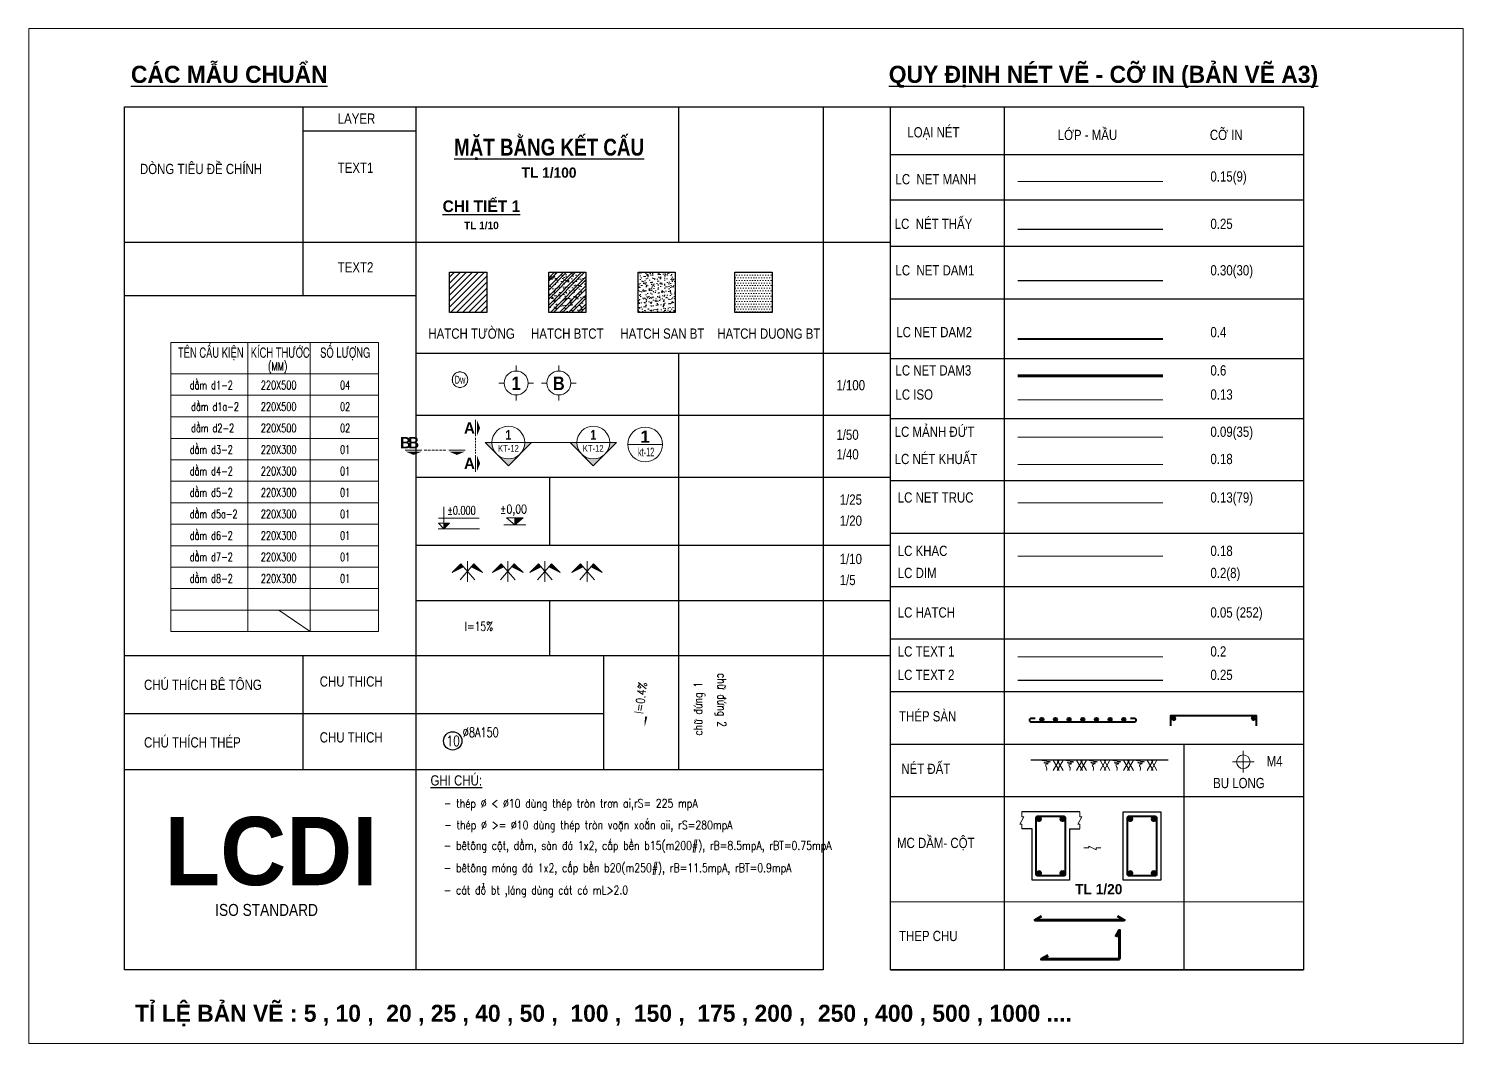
# Model space of a CAD drawing. Header units: inches. Extents: x 598125 to 598485, y 2306533 to 2306724.
# Drawn here: x 598356.3 to 598482.4, y 2306635.2 to 2306724.3 of the extents above; entities that cross this region are included whole.
import ezdxf
from ezdxf.enums import TextEntityAlignment as Align

# ---------------------------------------------------------------- set-up
doc = ezdxf.new("R2010")
doc.units = ezdxf.units.IN
doc.header["$MEASUREMENT"] = 0
for name, pattern in [('CENTERX2', [4, 2.5, -0.5, 0.5, -0.5]), ('DASHDOT', [1, 0.5, -0.25, 0, -0.25]), ('HIDDEN', [0.375, 0.25, -0.125])]:
    doc.linetypes.add(name, pattern=pattern)
for name, color, linetype, lineweight in [('KICHTHUOC', 8, 'Continuous', 18), ('LC Dim', 8, 'Continuous', 18), ('LC Hatch', 252, 'Continuous', 9), ('LC Hatch @ 1 (1)', 252, 'Continuous', 0), ('LC ISO', 160, 'Continuous', 13), ('LC Khac', 4, 'Continuous', 9), ('LC MANH DUT', 35, 'HIDDEN', 5), ('LC Net dam 1', 30, 'Continuous', 30), ('LC Net dam2', 6, 'Continuous', 40), ('LC Net dam3', 1, 'Continuous', 60), ('LC Net khuat', 4, 'HIDDEN', 13), ('LC Net manh', 239, 'Continuous', 5), ('LC Net thay', 7, 'Continuous', 25), ('LC Net truc', 79, 'DASHDOT', 13), ('LC Text1', 3, 'Continuous', 20), ('LC Text2', 7, 'Continuous', 25), ('Text', 7, 'Continuous', 20), ('v-KICHTHUOC', 8, 'Continuous', 18), ('v-TEXT', 7, 'Continuous', 20)]:
    doc.layers.add(name, color=color, linetype=linetype, lineweight=lineweight)
doc.styles.add('arial', font='arial.ttf', dxfattribs={"width": 0.8})
doc.styles.add('Brief text', font='')
doc.styles.add('General text 2', font='arial.ttf')
doc.styles.add('LC 1', font='')
doc.styles.add('LC 2', font='', dxfattribs={"width": 0.7})
doc.styles.add('LC 3', font='vnsimli.shx', dxfattribs={"width": 0.75})
doc.styles.add('LC3', font='', dxfattribs={"width": 0.8})
doc.styles.add('T1', font='Vnsimli.shx', dxfattribs={"width": 0.7})
doc.styles.add('T2', font='', dxfattribs={"width": 0.8})
doc.styles.add('text', font='hoatbif.shx', dxfattribs={"width": 0.7})
doc.styles.add('text1', font='', dxfattribs={"width": 0.7, "height": 300})
doc.styles.get('Brief text').set_extended_font_data('.VnHelvetInsH', bold=True)
doc.styles.get('LC 1').set_extended_font_data('.VnAvantH', bold=True)
doc.styles.get('LC 2').set_extended_font_data('.VnArial NarrowH')
doc.styles.get('LC3').set_extended_font_data('.VnArialH', bold=True)
doc.styles.get('T2').set_extended_font_data('.VnArialH')
doc.styles.get('text1').set_extended_font_data('.VnHelvetInsH', bold=True)

# ---------------------------------------------------------------- blocks, each defined once
blk = doc.blocks.new('DXicon')
at = {"layer": 'LC Hatch', "ltscale": 50}
for points in [[(-1.15, 4.39), (-1.9, 5.26), (-4.45, 2.69)], [(4.45, 2.69), (1.9, 5.26), (1.15, 4.39)]]:
    blk.add_hatch(color=252, dxfattribs=at).paths.add_polyline_path(points)
at = {"layer": 'LC Net manh', "color": 8, "ltscale": 50}
for p, q in [((-1.9, 5.26), (-4.45, 2.69)), ((-4.45, 2.69), (-1.15, 4.39)), ((-2.13, 0.57), (1.9, 5.26)), ((2.13, 0.57), (-1.9, 5.26)), ((0, 0.04), (0, 6.04)), ((4.45, 2.69), (1.15, 4.39)), ((1.9, 5.26), (4.45, 2.69))]:
    blk.add_line(p, q, dxfattribs=at)
blk = doc.blocks.new('thep tron 2')
at = {"layer": 'LC Net dam2'}
for p, q in [((-0.5, 0.5), (0.5, 0.5)), ((0.35, 0.85), (-0.35, 0.15)), ((-0.35, 0.85), (0.35, 0.15)), ((0, 1), (0, 0))]:
    blk.add_line(p, q, dxfattribs=at)
blk.add_circle((0, 0.5), 0.5, dxfattribs=at)
blk = doc.blocks.new('theptron1')
at = {"layer": 'LC Net dam3'}
for p, q in [((-0.5, 0), (0.5, 0)), ((-0.35, 0.35), (0.35, -0.35)), ((0.35, 0.35), (-0.35, -0.35)), ((0, 0.5), (0, -0.5))]:
    blk.add_line(p, q, dxfattribs=at)
blk.add_circle((0, 0), 0.5, dxfattribs=at)
blk = doc.blocks.new('mat dat')
at = {"layer": 'LC Net manh'}
for p, q in [((2, 0), (3.73, -3)), ((3.73, 0), (2, -3)), ((3.15, 0), (4.88, -3)), ((4.88, 0), (3.15, -3))]:
    blk.add_line(p, q, dxfattribs=at)
blk.add_spline([(0, 0), (-1.21, -0.12), (1.21, -0.52), (-0.75, -0.75), (0.58, -1.1), (-0.23, -1.33), (0.06, -2.19), (0, -3)], degree=3, dxfattribs=at)
blk = doc.blocks.new('TTRUC')
at = {"layer": 'LC ISO'}
for p, q in [((0, 6.95), (0, 10.13)), ((-6.95, 0), (-10.13, 0)), ((6.95, 0), (10.13, 0)), ((0, -6.95), (0, -10.13))]:
    blk.add_line(p, q, dxfattribs=at)
at = {"layer": 'LC Net manh'}
blk.add_circle((0, 0), 6.95, dxfattribs=at)
blk = doc.blocks.new('TIEUDE1')
at = {"layer": 'LC Text2', "color": 7, "style": 'LC 1'}
blk.add_attdef('TIªU§Ò', text='', height=5, dxfattribs=at).set_placement((0, 0), align=Align.BOTTOM_CENTER)
blk.add_attdef('TL', text='', height=3, dxfattribs=at).set_placement((0, -2), align=Align.TOP_CENTER)
blk = doc.blocks.new('TIEUDE2')
at = {"layer": 'LC Text2', "color": 7, "style": 'LC 1'}
blk.add_attdef('%%UTIªU§Ò', text='', height=3.5, dxfattribs=at).set_placement((0, 0), align=Align.BOTTOM_CENTER)
blk.add_attdef('TL', text='', height=2.2, dxfattribs=at).set_placement((0, -1.8), align=Align.TOP_CENTER)
blk = doc.blocks.new('trich CT')
at = {"layer": 'LC ISO'}
blk.add_line((-500, 0), (500, 0), dxfattribs=at)
blk.add_circle((0, 0), 500, dxfattribs=at)
at = {"layer": 'LC Text1', "style": 'text1'}
blk.add_attdef('T', text='', height=350, dxfattribs=at).set_placement((0, 223), align=Align.MIDDLE_CENTER)
at = {"layer": 'LC Text1', "linetype": 'ByBlock', "style": 'text', "width": 0.7}
blk.add_attdef('KT', text='', height=250, dxfattribs=at).set_placement((0, -217), align=Align.MIDDLE_CENTER)
blk = doc.blocks.new('*U18')
at = {"layer": 'LC ISO'}
h = blk.add_hatch(color=256, dxfattribs=at)
h.paths.add_polyline_path([(0, -8.49), (4.24, -4.24, -0.198912), (0, -6, -0.198912), (-4.24, -4.24)])
h.paths.add_polyline_path([(8.49, 0), (6, 0, -0.198912), (4.24, -4.24)])
h.paths.add_polyline_path([(-4.24, -4.24, -0.198912), (-6, 0), (-8.49, 0)])
h = blk.add_hatch(color=256, dxfattribs=at)
h.paths.add_polyline_path([(31.08, -8.49), (35.32, -4.24, -0.198912), (31.08, -6, -0.198912), (26.84, -4.24)])
h.paths.add_polyline_path([(39.57, 0), (37.08, 0, -0.198912), (35.32, -4.24)])
h.paths.add_polyline_path([(26.84, -4.24, -0.198912), (25.08, 0), (22.59, 0)])
for p, q in [((-6, 0), (6, 0)), ((25.08, 0), (37.08, 0))]:
    blk.add_line(p, q, dxfattribs=at)
for points in [[(6, 0), (8.49, 0), (0, -8.49), (-8.49, 0), (-6, 0)], [(37.08, 0), (39.57, 0), (31.08, -8.49), (22.59, 0), (25.08, 0)]]:
    blk.add_lwpolyline(points, dxfattribs=at)
for centre in [(0, 0), (31.08, 0)]:
    blk.add_circle(centre, 6, dxfattribs=at)
at = {"layer": 'LC MANH DUT', "linetype": 'HIDDEN', "ltscale": 300}
blk.add_line((6, 0), (25.08, 0), dxfattribs=at)
at = {"layer": 'LC Text1', "style": 'Brief text', "width": 0.8, "flags": 8}
for tag, p in [('VIEW-NUMBER2', (0, 52)), ('VIEW-NUMBER1', (0, 0))]:
    blk.add_attdef(tag, text='', height=3.5, dxfattribs=at).set_placement(p, align=Align.BOTTOM_CENTER)
at = {"layer": 'LC Text1', "style": 'arial', "width": 0.8, "flags": 8}
for tag, p in [('SHEET-NUMBER2', (0, 51.13)), ('SHEET-NUMBER1', (0, -0.87))]:
    blk.add_attdef(tag, text='', height=2.5, dxfattribs=at).set_placement(p, align=Align.TOP_CENTER)
blk = doc.blocks.new('Caodo1')
at = {"layer": 'LC Text1'}
blk.add_hatch(color=4, dxfattribs=at).paths.add_polyline_path([(0, 200), (0, 0), (243, 200)])
at = {"layer": 'LC Text1', "color": 4}
for p, q in [((324, 0), (-324, 0)), ((0, 0), (0, 200))]:
    blk.add_line(p, q, dxfattribs=at)
blk.add_lwpolyline([(-243, 200), (243, 200), (0, 0), (0, 0)], close=True, dxfattribs=at)
at = {"layer": 'LC Text1', "color": 4, "style": 'T1', "width": 0.8}
blk.add_attdef('%%P0,00', text='', height=250, dxfattribs=at).set_placement((-39, 460), align=Align.MIDDLE_CENTER)
blk = doc.blocks.new('bu lon')
at = {"layer": 'LC Khac', "color": 9}
for p, q in [((0.79, 0), (-0.79, 0)), ((0, -0.79), (0, 0.79))]:
    blk.add_line(p, q, dxfattribs=at)
at = {"layer": 'LC Khac', "color": 7}
blk.add_circle((0, 0), 0.5, dxfattribs=at)
blk = doc.blocks.new('MM')
at = {"layer": 'LC Khac', "xscale": 2.289702860291335, "yscale": 2.289702860291335, "zscale": 2.289702860291335}
blk.add_blockref('bu lon', (0, 0), dxfattribs=at)
blk = doc.blocks.new('CT')
at = {"layer": 'LC Text1', "lineweight": 15}
blk.add_hatch(color=4, dxfattribs=at).paths.add_polyline_path([(3.25, 1.6), (1.64, 1.6), (1.64, 0)])
at = {"layer": 'LC Text1', "color": 4, "lineweight": 15, "ltscale": 50}
for p, q in [((12.09, 0), (0, 0)), ((0.05, 3.14), (12, 3.14))]:
    blk.add_line(p, q, dxfattribs=at)
for points in [[(1.64, 6.43), (1.64, 0)], [(1.64, 0), (0.03, 1.6), (1.64, 1.6)], [(1.64, 0), (3.25, 1.6), (1.64, 1.6)]]:
    blk.add_lwpolyline(points, dxfattribs=at)
at = {"layer": 'LC Text1', "color": 4, "style": 'LC 3', "width": 0.75}
blk.add_attdef('CT', (1.91, 3.5), '', height=2.2, dxfattribs=at)
blk = doc.blocks.new('*U19')
at = {"layer": 'Defpoints'}
blk.add_lwpolyline([(0, 2.97), (-1.75, 2.41), (-2.83, 0.92), (-2.83, -0.92), (-1.75, -2.41), (0, -2.98), (1.75, -2.41), (2.83, -0.92), (2.83, 0.92), (1.75, 2.41)], close=True, dxfattribs=at)
at = {"layer": 'LC Text1', "style": 'General text 2', "width": 0.6, "flags": 8}
blk.add_attdef('SYMBOL', text='', height=3, dxfattribs=at).set_placement((0, 0), align=Align.MIDDLE_CENTER)
blk.add_wipeout([(0, 2.97), (-1.75, 2.41), (-2.83, 0.92), (-2.83, -0.92), (-1.75, -2.41), (0, -2.98), (1.75, -2.41), (2.83, -0.92), (2.83, 0.92), (1.75, 2.41)]).dxf.layer = 'LC Net manh'
at = {"layer": 'LC ISO'}
blk.add_circle((0, 0), 2.98, dxfattribs=at)
blk = doc.blocks.new('matcatdoc')
at = {"layer": 'LC Khac', "color": 1, "ltscale": 2}
for p, q in [((0, 485), (0, 0)), ((0, -550), (0, -1036))]:
    blk.add_line(p, q, dxfattribs=at)
for points in [[(134, 243, 0, 471, 0), (37, 243, 275, 275, 0)], [(134, -793, 0, 471, 0), (37, -793, 275, 275, 0)]]:
    blk.add_lwpolyline(points, format="xyseb", dxfattribs=at)
at = {"layer": 'LC MANH DUT', "ltscale": 200}
blk.add_line((0, -49), (0, -506), dxfattribs=at)
at = {"ltscale": 2, "style": 'LC 1'}
for p in [(-179, 243), (-179, -793)]:
    blk.add_attdef('LC', text='', height=330, dxfattribs=at).set_placement(p, align=Align.MIDDLE_CENTER)
blk = doc.blocks.new('*U17')
at = {"layer": 'LC Khac', "color": 1, "ltscale": 2}
for p, q in [((0, 0), (-485, 0)), ((1271, 0), (785, 0))]:
    blk.add_line(p, q, dxfattribs=at)
for points in [[(-243, -134, 0, 471, 0), (-243, -37, 275, 275, 0)], [(1028, -134, 0, 471, 0), (1028, -37, 275, 275, 0)]]:
    blk.add_lwpolyline(points, format="xyseb", dxfattribs=at)
at = {"layer": 'LC MANH DUT', "ltscale": 300}
blk.add_line((66, 0), (732, 0), dxfattribs=at)
at = {"ltscale": 2, "style": 'LC 1'}
for p in [(-243, 222), (1028, 222)]:
    blk.add_attdef('LC', text='', height=330, dxfattribs=at).set_placement(p, align=Align.MIDDLE_CENTER)
blk = doc.blocks.new('DODOC1')
at = {"layer": 'KICHTHUOC'}
blk.add_lwpolyline([(-630, 0, 0, 0, 0), (762, 0, 0, 66.7, 0), (443, 0, 66.7, 66.7, 0)], format="xyseb", dxfattribs=at)
at = {"layer": 'Text', "style": 'T1', "width": 0.8}
blk.add_attdef('DOC', text='', height=250, dxfattribs=at).set_placement((-79, 226), align=Align.MIDDLE_CENTER)

msp = doc.modelspace()

# ---------------------------------------------------------------- hatches: boundary and pattern name
at = {"layer": 'LC Hatch', "ltscale": 3}
h = msp.add_hatch(dxfattribs=at)
h.set_pattern_fill('AR-CONC', color=256, scale=0.10549, angle=-0.0008)
h.set_pattern_definition([(49.99922, (598527.5808, 2306457.5863), (0.7566372, -0.0662076), [0.0791175, -0.8702928]), (354.9992, (598527.5808, 2306457.5863), (-0.146358, 0.7934898), [0.063294, -0.6962343]), (100.45062, (598527.64385, 2306457.5808), (0.6102797, 0.7272817), [0.0672396, -0.739635]), (46.1834, (598527.5808, 2306457.7973), (1.1258306, -0.1746215), [0.1186763, -1.3054393]), (96.6348, (598527.6746, 2306457.7827), (0.98599, 1.027584), [0.1008593, -1.1094525]), (351.1834, (598527.5808, 2306457.7973), (0.9859893, 1.0275846), [0.094941, -1.0443514]), (20.99922, (598527.6863, 2306457.7445), (0.6296717, -0.4247314), [0.0791175, -0.8702928]), (325.9992, (598527.6863, 2306457.7445), (0.256684, 0.7649576), [0.063294, -0.6962343]), (71.45062, (598527.73876, 2306457.7091), (0.8863558, 0.3402254), [0.0672396, -0.739635]), (37.49922, (598527.5808, 2306457.5863), (0.01283224, 0.35116969), [0, -0.68779506, 0, -0.7067833, 0, -0.6988715]), (7.49922, (598527.5808, 2306457.5863), (0.27751785, 0.4160613), [0, -0.40297195, 0, -0.67197156, 0, -0.26636235]), (327.49922, (598527.34555, 2306457.5863), (0.56312918, -0.02380085), [0, -0.2637251, 0, -0.8228223, 0, -1.0918219]), (317.49922, (598527.24006, 2306457.5863), (0.6152048, 0.1055924), [0, -0.3428426, 0, -0.5464384, 0, -0.7753518])])
h.paths.add_polyline_path([(598413.14, 2306702.91), (598409.87, 2306702.91), (598409.87, 2306699.38), (598413.14, 2306699.38)])
h = msp.add_hatch(dxfattribs=at)
h.set_pattern_fill('DOTS', color=256, scale=3.692151, angle=-0.0008)
h.set_pattern_definition([(359.99922, (598528.14474, 2306457.58628), (0.11538289, 0.23075789), [0, -0.23075946])])
h.paths.add_polyline_path([(598421.65, 2306702.91), (598418.38, 2306702.91), (598418.38, 2306699.38), (598421.65, 2306699.38)])
at = {"layer": 'LC Hatch @ 1 (1)', "ltscale": 2}
h = msp.add_hatch(dxfattribs=at)
h.set_pattern_fill('ANSI31', color=256, scale=3.000137, angle=-0.0008)
h.set_pattern_definition([(44.99922, (598528.14474, 2306457.5863), (-0.2651735, 0.26518076), [])])
h.paths.add_polyline_path([(598396.58, 2306699.38), (598396.58, 2306702.91), (598393.31, 2306702.91), (598393.31, 2306699.38)])
h = msp.add_hatch(dxfattribs=at)
h.set_pattern_fill('BTCT', color=256, scale=0.150005, angle=-0.0008)
h.set_pattern_definition([(49.9992, (598394.7994, 2306886.11055), (1.0759223, -0.094146), [0.1125035, -1.2375384]), (354.9992, (598394.7994, 2306886.1105), (-0.208118, 1.128326), [0.090003, -0.990031]), (100.4506, (598394.8891, 2306886.1027), (0.867805, 1.0341795), [0.095613, -1.051746]), (46.1834, (598394.7994, 2306886.4106), (1.600908, -0.248308), [0.168755, -1.856308]), (96.6348, (598394.9328, 2306886.3899), (1.402058, 1.461203), [0.14342, -1.577618]), (351.1834, (598394.7994, 2306886.4106), (1.402056, 1.461204), [0.135004, -1.485046]), (20.9992, (598394.9494, 2306886.33555), (0.89538, -0.6039593), [0.1125035, -1.2375384]), (325.9992, (598394.9494, 2306886.3356), (0.364999, 1.087754), [0.090003, -0.990031]), (71.4506, (598395.024, 2306886.2852), (1.2603796, 0.4837935), [0.095613, -1.051746]), (37.49922, (598394.7994, 2306886.11055), (0.0182472, 0.499356), [0, -0.9780303, 0, -1.0050312, 0, -0.9937808]), (7.4992, (598394.7994, 2306886.11055), (0.3946246, 0.5916305), [0, -0.5730178, 0, -0.9555296, 0, -0.3787617]), (327.49922, (598394.4649, 2306886.11055), (0.800758, -0.0338443), [0, -0.3750116, 0, -1.1700363, 0, -1.5525481]), (317.4992, (598394.3149, 2306886.11056), (0.8748084, 0.1501502), [0, -0.487515, 0, -0.777024, 0, -1.1025342]), (44.9992, (598394.7994, 2306886.11055), (-0.3977545, 0.3977653), []), (44.9992, (598395.06457, 2306886.11055), (-0.3977545, 0.3977653), [])])
h.paths.add_polyline_path([(598405.29, 2306702.91), (598402.02, 2306702.91), (598402.02, 2306699.38), (598405.29, 2306699.38)])

# ---------------------------------------------------------------- linework, layer by layer
at = {"layer": 'LC ISO', "ltscale": 0.5}
msp.add_line((598443.22, 2306691.7, -2.06), (598455.97, 2306691.7, -2.06), dxfattribs=at)
at = {"layer": 'LC Khac', "ltscale": 0.5}
msp.add_line((598443.22, 2306677.97, -2.06), (598455.97, 2306677.97, -2.06), dxfattribs=at)
at = {"layer": 'LC MANH DUT', "ltscale": 300}
msp.add_line((598443.22, 2306688.43, -2.06), (598455.97, 2306688.43, -2.06), dxfattribs=at)
at = {"layer": 'LC Net dam 1'}
msp.add_line((598443.22, 2306702.18, -2.06), (598455.97, 2306702.18, -2.06), dxfattribs=at)
at = {"layer": 'LC Net dam2', "ltscale": 5}
msp.add_line((598455.97, 2306697.02, -2.06), (598443.22, 2306697.02, -2.06), dxfattribs=at)
at = {"layer": 'LC Net dam2', "elevation": -2.06}
msp.add_lwpolyline([(598453.13, 2306663.75), (598453.43, 2306663.75, -0.414214), (598453.6, 2306663.58), (598453.6, 2306663.56, -0.414214), (598453.43, 2306663.39), (598448.94, 2306663.39), (598444.44, 2306663.39, -0.414214), (598444.27, 2306663.56), (598444.27, 2306663.58, -0.414214), (598444.44, 2306663.75), (598444.74, 2306663.75)], format="xyb", dxfattribs=at)
msp.add_lwpolyline([(598456.67, 2306663.07), (598456.67, 2306663.97), (598464.17, 2306663.97), (598464.17, 2306663.07)], dxfattribs=at)
for points in [[(598444.84, 2306650.04), (598444.84, 2306654.99, -0.414214), (598444.99, 2306655.14), (598447.24, 2306655.14, -0.414214), (598447.39, 2306654.99), (598447.39, 2306650.04, -0.414214), (598447.24, 2306649.89), (598444.99, 2306649.89, -0.414214)], [(598452.86, 2306650.04), (598452.86, 2306654.99, -0.414214), (598453.01, 2306655.14), (598455.26, 2306655.14, -0.414214), (598455.41, 2306654.99), (598455.41, 2306650.04, -0.414214), (598455.26, 2306649.89), (598453.01, 2306649.89, -0.414214)]]:
    msp.add_lwpolyline(points, format="xyb", close=True, dxfattribs=at)
at = {"layer": 'LC Net dam3', "ltscale": 0.5}
msp.add_line((598443.22, 2306693.81, -2.06), (598455.97, 2306693.81, -2.06), dxfattribs=at)
at = {"layer": 'LC Net dam3', "ltscale": 5, "elevation": -2.06}
msp.add_lwpolyline([(598445.31, 2306646.35), (598444.72, 2306646.01), (598452.57, 2306646.01), (598451.98, 2306646.35)], dxfattribs=at)
at = {"layer": 'LC Net dam3', "elevation": -2.06}
msp.add_lwpolyline([(598451.82, 2306644.53), (598452.16, 2306645.12), (598452.16, 2306642.72, -0.414214), (598452.01, 2306642.57), (598445.3, 2306642.57), (598445.88, 2306642.91)], format="xyb", dxfattribs=at)
at = {"layer": 'LC Net khuat', "ltscale": 300}
msp.add_line((598443.22, 2306686.03, -2.06), (598455.97, 2306686.03, -2.06), dxfattribs=at)
at = {"layer": 'LC Net manh'}
msp.add_line((598443.22, 2306710.89, -2.06), (598455.97, 2306710.89, -2.06), dxfattribs=at)
at = {"layer": 'LC Net manh', "elevation": -2.06}
for points in [[(598443.57, 2306654.02), (598443.57, 2306654.45), (598443.4, 2306654.45), (598443.74, 2306655.09), (598443.57, 2306655.09), (598443.57, 2306655.52)], [(598448.67, 2306654.02), (598448.67, 2306654.45), (598448.5, 2306654.45), (598448.84, 2306655.09), (598448.67, 2306655.09), (598448.67, 2306655.52)], [(598449.03, 2306652.35), (598449.46, 2306652.35), (598449.46, 2306652.52), (598450.1, 2306652.18), (598450.1, 2306652.35), (598450.53, 2306652.35)]]:
    msp.add_lwpolyline(points, dxfattribs=at)
at = {"layer": 'LC Net thay'}
for p, q in [((598380.42, 2306717.44, -2.06), (598380.42, 2306700.86, -2.06)), ((598390.36, 2306717.44, -2.06), (598390.36, 2306641.64, -2.06)), ((598413.43, 2306717.44, -2.06), (598413.43, 2306705.55, -2.06)), ((598426.13, 2306717.44, -2.06), (598432.04, 2306717.44, -2.06)), ((598442.03, 2306717.44, -2.06), (598442.03, 2306641.64, -2.06)), ((598390.36, 2306715.31, -2.06), (598380.42, 2306715.31, -2.06)), ((598432.04, 2306713.24, -2.06), (598468.33, 2306713.24, -2.06)), ((598432.04, 2306709.27, -2.06), (598468.33, 2306709.27, -2.06)), ((598443.22, 2306706.69, -2.06), (598455.97, 2306706.69, -2.06)), ((598364.76, 2306705.55, -2.06), (598413.43, 2306705.55, -2.06)), ((598364.76, 2306705.55, -2.06), (598432.04, 2306705.55, -2.06)), ((598432.04, 2306705.2, -2.06), (598468.33, 2306705.2, -2.06)), ((598364.76, 2306700.86, -2.06), (598390.36, 2306700.86, -2.06)), ((598432.04, 2306700.57, -2.06), (598468.33, 2306700.57, -2.06)), ((598390.36, 2306695.81, -2.06), (598432.04, 2306695.81, -2.06)), ((598413.43, 2306695.81, -2.06), (598413.43, 2306659.25, -2.06)), ((598432.04, 2306695.32, -2.06), (598468.33, 2306695.32, -2.06)), ((598390.36, 2306690.36, -2.06), (598432.04, 2306690.36, -2.06)), ((598432.04, 2306690.07, -2.06), (598468.33, 2306690.07, -2.06)), ((598390.36, 2306684.91, -2.06), (598432.04, 2306684.91, -2.06)), ((598402.08, 2306684.91, -2.06), (598402.08, 2306678.93, -2.06)), ((598432.04, 2306684.62, -2.06), (598468.33, 2306684.62, -2.06)), ((598432.04, 2306680, -2.06), (598468.33, 2306680, -2.06)), ((598390.36, 2306678.93, -2.06), (598432.04, 2306678.93, -2.06)), ((598432.04, 2306675.31, -2.06), (598468.33, 2306675.31, -2.06)), ((598390.36, 2306674.07, -2.06), (598413.43, 2306674.07, -2.06)), ((598390.36, 2306674.07, -2.06), (598432.04, 2306674.07, -2.06)), ((598402.08, 2306674.07, -2.06), (598402.08, 2306669.24, -2.06)), ((598432.04, 2306670.7, -2.06), (598468.33, 2306670.7, -2.06)), ((598364.76, 2306669.24, -2.06), (598432.04, 2306669.24, -2.06)), ((598380.42, 2306669.24, -2.06), (598380.42, 2306659.25, -2.06)), ((598406.86, 2306659.25, -2.06), (598406.86, 2306669.24, -2.06)), ((598432.04, 2306666.09, -2.06), (598468.33, 2306666.09, -2.06)), ((598443.22, 2306667.08, -2.06), (598455.97, 2306667.08, -2.06)), ((598364.76, 2306664.17, -2.06), (598406.86, 2306664.17, -2.06)), ((598432.04, 2306661.47, -2.06), (598468.33, 2306661.47, -2.06)), ((598457.82, 2306661.47, -2.06), (598457.82, 2306641.64, -2.06)), ((598456.42, 2306660.06, -2.06), (598444.36, 2306660.06, -2.06)), ((598364.76, 2306659.25, -2.06), (598426.13, 2306659.25, -2.06)), ((598364.76, 2306659.25, -2.06), (598426.13, 2306659.25, -2.06)), ((598432.04, 2306656.86, -2.06), (598468.33, 2306656.86, -2.06)), ((598448.67, 2306655.52, -2.06), (598443.57, 2306655.52, -2.06)), ((598444.47, 2306654.02, -2.06), (598443.57, 2306654.02, -2.06)), ((598447.77, 2306654.02, -2.06), (598448.67, 2306654.02, -2.06)), ((598432.04, 2306647.64, -2.06), (598468.33, 2306647.63, -2.06)), ((598432.04, 2306641.64, -2.06), (598468.33, 2306641.64, -2.06))]:
    msp.add_line(p, q, dxfattribs=at)
at = {"layer": 'LC Net thay', "elevation": -2.06}
for points in [[(598364.76, 2306717.44), (598426.13, 2306717.44), (598426.13, 2306641.64), (598364.76, 2306641.64)], [(598432.04, 2306717.44), (598468.33, 2306717.44), (598468.33, 2306641.64), (598432.04, 2306641.64)], [(598452.49, 2306655.52), (598455.79, 2306655.52), (598455.79, 2306649.52), (598452.49, 2306649.52)]]:
    msp.add_lwpolyline(points, close=True, dxfattribs=at)
msp.add_lwpolyline([(598447.77, 2306654.02), (598447.77, 2306649.52), (598444.47, 2306649.52), (598444.47, 2306654.02)], dxfattribs=at)
at = {"layer": 'LC Net truc', "linetype": 'CENTERX2', "ltscale": 200}
msp.add_line((598443.22, 2306682.66, -2.06), (598455.97, 2306682.66, -2.06), dxfattribs=at)
at = {"layer": 'LC Text1'}
msp.add_line((598443.22, 2306669.14, -2.06), (598455.97, 2306669.14, -2.06), dxfattribs=at)
at = {"layer": 'LC Text2', "ltscale": 2, "elevation": -2.06}
for points in [[(598393.31, 2306702.91), (598396.58, 2306702.91), (598396.58, 2306699.38), (598393.31, 2306699.38)], [(598402.02, 2306702.91), (598405.29, 2306702.91), (598405.29, 2306699.38), (598402.02, 2306699.38)], [(598409.87, 2306702.91), (598413.14, 2306702.91), (598413.14, 2306699.38), (598409.87, 2306699.38)], [(598418.38, 2306702.91), (598421.65, 2306702.91), (598421.65, 2306699.38), (598418.38, 2306699.38)]]:
    msp.add_lwpolyline(points, close=True, dxfattribs=at)
at = {"layer": 'LC Text2', "ltscale": 100}
msp.add_circle((598393.59, 2306661.75, -2.06), 0.803, dxfattribs=at)

# ---------------------------------------------------------------- block references
at = {"layer": 'LC Dim'}
for p, xscale, yscale, zscale, rotation in [((598445.08, 2306654.9, -2.06), 0.3000093024588386, 0.3000093024588386, 0.3000093024588386, 359.999216292062), ((598447.15, 2306654.9, -2.06), -0.3000093024588386, 0.3000093024588379, 0.3000093024588379, 359.999216292062), ((598453.1, 2306654.9, -2.06), 0.3000093024588386, 0.3000093024588386, 0.3000093024588386, 359.999216292062), ((598455.17, 2306654.9, -2.06), -0.3000093024588386, 0.3000093024588379, 0.3000093024588379, 359.999216292062), ((598445.08, 2306650.13, -2.06), -0.3000093024588381, 0.3000093024588379, 0.3000093024588379, 179.9992162950231), ((598447.15, 2306650.13, -2.06), 0.3000093024588381, 0.3000093024588381, 0.3000093024588381, 179.9992162950232), ((598453.1, 2306650.13, -2.06), -0.3000093024588381, 0.3000093024588379, 0.3000093024588379, 179.9992162950231), ((598455.17, 2306650.13, -2.06), 0.3000093024588381, 0.3000093024588381, 0.3000093024588381, 179.9992162950232)]:
    msp.add_blockref('theptron1', p, dxfattribs=dict(at, xscale=xscale, yscale=yscale, zscale=zscale, rotation=rotation))
at = {"layer": 'LC Hatch', "xscale": 0.3000093024588386, "yscale": 0.3000093024588386, "zscale": 0.3000093024588386, "rotation": 359.999216292062}
for p in [(598394.88, 2306675.72, -2.06), (598398.43, 2306675.72, -2.06), (598401.69, 2306675.72, -2.06), (598405.39, 2306675.72, -2.06)]:
    msp.add_blockref('DXicon', p, dxfattribs=at)
at = {"layer": 'LC ISO', "xscale": 0.15118131711758, "yscale": 0.15118131711758, "zscale": 0.15118131711758, "rotation": 359.999216292062}
for p in [(598399.16, 2306693.18, -2.06), (598402.91, 2306693.18, -2.06)]:
    msp.add_blockref('TTRUC', p, dxfattribs=at)
at = {"layer": 'LC ISO'}
ref = msp.add_blockref('*U18', (598398.48, 2306687.95, -2.06), dxfattribs=dict(at, xscale=0.2400074419671457, yscale=0.2400074419671457, zscale=0.2400074419671457, rotation=359.999216292062))
ref.add_attrib('VIEW-NUMBER1', '1', dxfattribs={"layer": 'LC Text1', "height": 0.84, "rotation": 359.9992, "style": 'Brief text', "width": 0.8}).set_placement((598398.48, 2306687.95, -2.06), align=Align.BOTTOM_CENTER)
ref.add_attrib('SHEET-NUMBER1', 'KT-12', dxfattribs={"layer": 'LC Text1', "height": 0.6, "rotation": 359.9992, "style": 'arial', "width": 0.8}).set_placement((598398.48, 2306687.74, -2.06), align=Align.TOP_CENTER)
ref.add_attrib('VIEW-NUMBER2', '1', dxfattribs={"layer": 'LC Text1', "height": 0.84, "rotation": 359.9992, "style": 'Brief text', "width": 0.8}).set_placement((598405.93, 2306687.95, -2.06), align=Align.BOTTOM_CENTER)
ref.add_attrib('SHEET-NUMBER2', 'KT-12', dxfattribs={"layer": 'LC Text1', "height": 0.6, "rotation": 359.9992, "style": 'arial', "width": 0.8}).set_placement((598405.93, 2306687.74, -2.06), align=Align.TOP_CENTER)
ref = msp.add_blockref('trich CT', (598410.49, 2306687.79, -2.06), dxfattribs=dict(at, xscale=0.00305495186846851, yscale=0.00305495186846851, zscale=0.00305495186846851, rotation=359.999216292062))
ref.add_attrib('T', '1', dxfattribs={"layer": 'LC Text2', "height": 1.07, "rotation": 359.9992, "style": 'text1'}).set_placement((598410.49, 2306688.47, -2.06), align=Align.MIDDLE_CENTER)
ref.add_attrib('KT', ' kt-12', dxfattribs={"layer": 'LC Text2', "linetype": 'ByBlock', "height": 0.764, "rotation": 359.9992, "style": 'text', "width": 0.55}).set_placement((598410.49, 2306687.12, -2.06), align=Align.MIDDLE_CENTER)
at = {"layer": 'LC Khac', "xscale": 0.3000093024588386, "yscale": 0.3000093024588386, "zscale": 0.3000093024588386, "rotation": 359.999216292062}
for p in [(598445.73, 2306660.06, -2.06), (598447.79, 2306660.06, -2.06), (598449.85, 2306660.06, -2.06), (598451.92, 2306660.06, -2.06), (598453.98, 2306660.06, -2.06)]:
    msp.add_blockref('mat dat', p, dxfattribs=at)
at = {"layer": 'LC MANH DUT', "xscale": 0.5241017210774553, "yscale": 0.5241017210774553, "zscale": 0.5241017210774553, "rotation": 359.999216292062}
msp.add_blockref('MM', (598463.03, 2306659.92, -2.06), dxfattribs=at)
at = {"layer": 'LC Net dam2'}
for p, xscale, yscale, zscale, rotation in [((598445.33, 2306663.48, -2.06), 0.3000093024588386, 0.3000093024588386, 0.3000093024588386, 359.999216292062), ((598446.53, 2306663.48, -2.06), 0.3000093024588386, 0.3000093024588386, 0.3000093024588386, 359.999216292062), ((598447.73, 2306663.48, -2.06), 0.3000093024588386, 0.3000093024588386, 0.3000093024588386, 359.999216292062), ((598448.93, 2306663.48, -2.06), 0.3000093024588386, 0.3000093024588386, 0.3000093024588386, 359.999216292062), ((598450.13, 2306663.48, -2.06), 0.3000093024588386, 0.3000093024588386, 0.3000093024588386, 359.999216292062), ((598451.33, 2306663.48, -2.06), 0.3000093024588386, 0.3000093024588386, 0.3000093024588386, 359.999216292062), ((598452.53, 2306663.48, -2.06), 0.3000093024588386, 0.3000093024588386, 0.3000093024588386, 359.999216292062), ((598456.91, 2306663.88, -2.06), -0.3000093024588381, 0.3000093024588379, 0.3000093024588379, 179.9992162950231), ((598463.93, 2306663.88, -2.06), 0.3000093024588381, 0.3000093024588381, 0.3000093024588381, 179.9992162950232)]:
    msp.add_blockref('thep tron 2', p, dxfattribs=dict(at, xscale=xscale, yscale=yscale, zscale=zscale, rotation=rotation))
at = {"layer": 'LC Net manh'}
ref = msp.add_blockref('matcatdoc', (598395.6, 2306688.5, -2.06), dxfattribs=dict(at, xscale=0.003000093024589324, yscale=0.003000093024589324, zscale=0.003000093024589324, rotation=359.999216292062))
ref.add_attrib('LC', 'A', dxfattribs={"layer": '0', "ltscale": 2, "height": 0.99, "rotation": 359.9992, "style": 'LC 1'}).set_placement((598395.06, 2306686.12, -2.06), align=Align.MIDDLE_CENTER)
ref.add_attrib('LC', 'A', dxfattribs={"layer": '0', "ltscale": 2, "height": 0.99, "rotation": 359.9992, "style": 'LC 1'}).set_placement((598395.06, 2306689.23, -2.06), align=Align.MIDDLE_CENTER)
ref = msp.add_blockref('*U17', (598390.88, 2306687.27, -2.06), dxfattribs=dict(at, xscale=0.003000093024589324, yscale=0.003000093024589324, zscale=0.003000093024589324, rotation=359.999216292062))
ref.add_attrib('LC', 'B', dxfattribs={"layer": '0', "ltscale": 2, "height": 0.99, "rotation": 359.9992, "style": 'LC 1'}).set_placement((598389.45, 2306687.94, -2.06), align=Align.MIDDLE_CENTER)
ref.add_attrib('LC', 'B', dxfattribs={"layer": '0', "ltscale": 2, "height": 0.99, "rotation": 359.9992, "style": 'LC 1'}).set_placement((598390.16, 2306687.94, -2.06), align=Align.MIDDLE_CENTER)
at = {"layer": 'LC Text1'}
ref = msp.add_blockref('CT', (598392.32, 2306680.38, -2.06), dxfattribs=dict(at, xscale=0.3000093024588386, yscale=0.3000093024588386, zscale=0.3000093024588386, rotation=359.999216292062))
ref.add_attrib('CT', '%%P0.000', (598393.11, 2306681.62, -2.06), dxfattribs={"color": 3, "height": 0.744, "rotation": 359.9992, "style": 'LC 3', "width": 0.7})
ref = msp.add_blockref('Caodo1', (598399.05, 2306680.73, -2.06), dxfattribs=dict(at, xscale=0.003000093024589324, yscale=0.003000093024589324, zscale=0.003000093024589324, rotation=359.999216292062))
ref.add_attrib('%%P0,00', '%%p0,00', dxfattribs={"layer": 'LC Text2', "height": 0.75, "rotation": 359.9992, "style": 'T1', "width": 0.8}).set_placement((598398.93, 2306682.11, -2.06), align=Align.MIDDLE_CENTER)
at = {"layer": 'LC Text2'}
ref = msp.add_blockref('TIEUDE1', (598402.05, 2306712.71, -2.06), dxfattribs=dict(at, xscale=0.3000093024588386, yscale=0.3000093024588386, zscale=0.3000093024588386, rotation=359.999216292062))
ref.add_attrib('TIªU§Ò', '%%UmÆt b»ng kÕt cÊu', dxfattribs={"color": 7, "height": 1.4774, "rotation": 359.9992, "style": 'LC3', "width": 0.8}).set_placement((598402.05, 2306712.71, -2.06), align=Align.BOTTOM_CENTER)
ref.add_attrib('TL', 'TL 1/100', dxfattribs={"color": 7, "height": 0.9, "rotation": 359.9992, "style": 'LC 1'}).set_placement((598402.05, 2306712.11, -2.06), align=Align.TOP_CENTER)
ref = msp.add_blockref('TIEUDE2', (598396.11, 2306707.89, -2.06), dxfattribs=dict(at, xscale=0.3000093024588386, yscale=0.3000093024588386, zscale=0.3000093024588386, rotation=359.999216292062))
ref.add_attrib('%%UTIªU§Ò', '%%Uchi tiÕt 1', dxfattribs={"color": 7, "height": 1.0189, "rotation": 359.9992, "style": 'LC 1'}).set_placement((598396.11, 2306707.89, -2.06), align=Align.BOTTOM_CENTER)
ref.add_attrib('TL', 'TL 1/10', dxfattribs={"color": 7, "height": 0.66, "rotation": 359.9992, "style": 'LC 1'}).set_placement((598396.11, 2306707.35, -2.06), align=Align.TOP_CENTER)
at = {"layer": 'v-KICHTHUOC'}
ref = msp.add_blockref('DODOC1', (598410.75, 2306665.2, -2.06), dxfattribs=dict(at, xscale=-0.003000136751524875, yscale=0.003000136751524875, zscale=0.003000136751524875, rotation=82.3267871807796))
ref.add_attrib('DOC', 'I=0.4%', dxfattribs={"layer": 'v-TEXT', "height": 0.75, "rotation": 82.3268, "style": 'T1', "width": 0.8}).set_placement((598410.11, 2306665.52, -2.06), align=Align.MIDDLE_CENTER)

# ---------------------------------------------------------------- texts
at = {"layer": 'LC Text1', "ltscale": 0.2, "style": 'LC 1', "width": 0.9}
for s, p in [('1', (598399.16, 2306692.21, -2.06)), ('B', (598402.91, 2306692.21, -2.06))]:
    msp.add_text(s, height=1.18, rotation=359.9992, dxfattribs=at).set_placement(p, align=Align.BOTTOM_CENTER)
at = {"layer": 'LC Text1', "style": 'LC 3', "width": 0.75}
msp.add_text(' I=15%%%', height=0.787, rotation=359.9992, dxfattribs=at).set_placement((598394.25, 2306671.42, -2.06))
at = {"layer": 'LC Text1', "color": 3, "style": 'LC 3', "width": 0.8}
for s, rotation, p in [('ch÷ ®øng 2', 269.9992, (598416.86, 2306667.7, -2.06)), ('ch÷ ®øng 1', 89.9992, (598415.51, 2306662.21, -2.06)), ('- thÐp %%C < %%C10 dïng thÐp trßn tr¬n ai,rS= 225 mpA', 359.9992, (598392.81, 2306655.89, -2.06)), ('- thÐp %%C >= %%C10 dïng thÐp trßn voÆn xo¾n aii, rS=280mpA', 359.9992, (598392.84, 2306653.99, -2.06)), ('- bªt«ng cét, dÇm, sµn ®¸ 1x2, cÊp bÒn b15(m200#), rB=8.5mpA, rBT=0.75mpA', 359.9992, (598392.8, 2306652.19, -2.06)), ('- bªt«ng mãng ®¸ 1x2, cÊp bÒn b20(m250#), rB=11.5mpA, rBT=0.9mpA', 359.9992, (598392.8, 2306650.23, -2.06)), ('- c¸t ®æ bt ,l¸ng dïng c¸t cã mL>2.0', 359.9992, (598392.8, 2306648.27, -2.06))]:
    msp.add_text(s, height=0.75, rotation=rotation, dxfattribs=at).set_placement(p)
at = {"layer": 'LC Text2', "lineweight": -2}
for s, height, style, p in [('%%uc¸c mÉu chuÈn', 1.5, 'LC 1', (598365.33, 2306719.54, -2.06)), ('%%Uquy ®Þnh nÐt vÏ - cì in (b¶n vÏ A3)', 1.5, 'LC 1', (598431.89, 2306719.54, -2.06)), ('tl 1/20', 0.9, 'LC 1', (598448.26, 2306648.28, -2.06)), ('iso standard', 1.05, 'LC 2', (598372.73, 2306646.38, -2.06)), ('tØ lÖ b¶n vÏ : 5 , 10 ,  20 , 25 , 40 , 50 ,  100 ,  150 ,  175 , 200 ,  250 , 400 , 500 , 1000 ....', 1.5, 'LC 1', (598365.69, 2306637.08, -2.06))]:
    msp.add_text(s, height=height, rotation=359.9992, dxfattribs=dict(at, style=style)).set_placement(p)
at = {"layer": 'LC Text2', "style": 'T2', "width": 0.8}
for s, p in [('layer', (598383.49, 2306715.95, -2.06)), ('lo¹i nÐt', (598433.52, 2306714.75, -2.06)), ('Líp - mÇu', (598446.73, 2306714.52, -2.06)), ('cì in', (598460.09, 2306714.52, -2.06)), ('dßng tiªu ®Ò chÝnh', (598366.12, 2306711.53, -2.06)), ('text1', (598383.49, 2306711.63, -2.06)), ('LC  Net manh', (598432.48, 2306710.63, -2.06)), ('0.15(9)', (598460.14, 2306710.87, -2.06)), ('LC  nÐt thÊy', (598432.41, 2306706.71, -2.06)), ('0.25 ', (598460.14, 2306706.71, -2.06)), ('text2', (598383.49, 2306702.89, -2.06)), ('LC  Net dam1', (598432.48, 2306702.63, -2.06)), ('0.30(30)', (598460.14, 2306702.63, -2.06)), ('HATCH T¦êNG', (598391.45, 2306697.07, -2.06)), ('HATCH BTCT', (598400.47, 2306697.07, -2.06)), ('HATCH SAN BT', (598408.32, 2306697.07, -2.06)), ('HATCH DUONG BT', (598416.83, 2306697.07, -2.06)), ('LC Net dam2', (598432.55, 2306697.2, -2.06)), ('0.4', (598460.14, 2306697.2, -2.06)), ('LC Net dam3', (598432.48, 2306693.84, -2.06)), ('0.6', (598460.14, 2306693.84, -2.06)), ('1/100', (598427.29, 2306692.54, -2.06)), ('LC iso', (598432.48, 2306691.72, -2.06)), ('0.13', (598460.14, 2306691.72, -2.06)), ('1/50', (598427.29, 2306688.19, -2.06)), ('LC m¶nh ®øt', (598432.41, 2306688.45, -2.06)), ('0.09(35)', (598460.14, 2306688.45, -2.06)), ('1/40', (598427.29, 2306686.47, -2.06)), ('LC nÐt khuÊt', (598432.41, 2306686.06, -2.06)), ('0.18', (598460.14, 2306686.06, -2.06)), ('LC Net truc', (598432.68, 2306682.68, -2.06)), ('0.13(79)', (598460.14, 2306682.68, -2.06)), ('1/25', (598427.58, 2306682.49, -2.06)), ('1/20', (598427.58, 2306680.64, -2.06)), ('LC khac', (598432.68, 2306677.99, -2.06)), ('0.18', (598460.14, 2306677.99, -2.06)), ('1/10', (598427.58, 2306677.28, -2.06)), ('1/5', (598427.58, 2306675.43, -2.06)), ('LC dim', (598432.68, 2306676.05, -2.06)), ('0.2(8)', (598460.14, 2306676.05, -2.06)), ('LC Hatch', (598432.68, 2306672.58, -2.06)), ('0.05 (252)', (598460.14, 2306672.58, -2.06)), ('LC text 1', (598432.68, 2306669.16, -2.06)), ('0.2', (598460.14, 2306669.16, -2.06)), ('chó thÝch bª t«ng', (598366.48, 2306666.23, -2.06)), ('chu thich', (598381.91, 2306666.52, -2.06)), ('LC text 2', (598432.68, 2306667.1, -2.06)), ('0.25', (598460.14, 2306667.1, -2.06)), ('thÐp sµn', (598432.79, 2306663.46, -2.06)), ('chó thÝch thÐp', (598366.48, 2306661.17, -2.06)), ('chu thich', (598381.91, 2306661.61, -2.06)), ('nÐt ®Êt', (598432.99, 2306658.85, -2.06)), ('m4', (598465.08, 2306659.52, -2.06)), ('%%Ughi chó:', (598391.64, 2306657.83, -2.06)), ('bu long', (598460.38, 2306657.6, -2.06)), ('mc dÇm- cét', (598432.61, 2306652.34, -2.06)), ('thep chu', (598432.79, 2306644.17, -2.06))]:
    msp.add_text(s, height=0.9, rotation=359.9992, dxfattribs=at).set_placement(p)
at = {"layer": 'LC Text2', "ltscale": 100, "style": 'LC 3', "width": 0.75}
msp.add_text('10', height=0.917, rotation=359.9992, dxfattribs=at).set_placement((598393.63, 2306661.75, -2.06), align=Align.MIDDLE_CENTER)
at = {"layer": 'LC Text2', "linetype": 'ByBlock', "style": 'LC 3', "width": 0.75}
msp.add_text('%%C8A150', height=0.833, rotation=359.9992, dxfattribs=at).set_placement((598394.47, 2306662.09, -2.06))
at = {"layer": 'LC Text2', "lineweight": -2, "style": 'LC 1'}
msp.add_text('LCDI', height=6, rotation=359.9992, dxfattribs=at).set_placement((598377.63, 2306652.08, -2.06), align=Align.MIDDLE)

# ---------------------------------------------------------------- next in the draw order: wipeouts: each hides what was drawn before it
at = {"ltscale": 500}
msp.add_wipeout([(598368.84, 2306696.74), (598387.06, 2306696.74), (598387.06, 2306671.35), (598368.84, 2306671.35)], dxfattribs=at).translate(0, 0, -2.06).dxf.layer = 'LC Net truc'

# ---------------------------------------------------------------- next in the draw order: linework, layer by layer
at = {"layer": 'LC Dim', "ltscale": 3, "elevation": -2.06}
msp.add_lwpolyline([(598356.35, 2306724.3), (598482.35, 2306724.3), (598482.35, 2306635.19), (598356.35, 2306635.19)], close=True, dxfattribs=at)
at = {"layer": 'LC MANH DUT', "ltscale": 500, "elevation": -2.06}
for points in [[(598368.84, 2306696.74), (598375.59, 2306696.74), (598375.59, 2306693.98), (598368.84, 2306693.98)], [(598375.59, 2306696.74), (598381.08, 2306696.74), (598381.08, 2306693.98), (598375.59, 2306693.98)], [(598381.08, 2306696.74), (598387.06, 2306696.74), (598387.06, 2306693.98), (598381.08, 2306693.98)], [(598368.84, 2306693.98), (598375.59, 2306693.98), (598375.59, 2306692.1), (598368.84, 2306692.1)], [(598375.59, 2306693.98), (598381.08, 2306693.98), (598381.08, 2306692.1), (598375.59, 2306692.1)], [(598381.08, 2306693.98), (598387.06, 2306693.98), (598387.06, 2306692.1), (598381.08, 2306692.1)], [(598368.84, 2306692.1), (598375.59, 2306692.1), (598375.59, 2306690.21), (598368.84, 2306690.21)], [(598375.59, 2306692.1), (598381.08, 2306692.1), (598381.08, 2306690.21), (598375.59, 2306690.21)], [(598381.08, 2306692.1), (598387.06, 2306692.1), (598387.06, 2306690.21), (598381.08, 2306690.21)], [(598368.84, 2306690.21), (598375.59, 2306690.21), (598375.59, 2306688.32), (598368.84, 2306688.32)], [(598375.59, 2306690.21), (598381.08, 2306690.21), (598381.08, 2306688.32), (598375.59, 2306688.32)], [(598381.08, 2306690.21), (598387.06, 2306690.21), (598387.06, 2306688.32), (598381.08, 2306688.32)], [(598368.84, 2306688.32), (598375.59, 2306688.32), (598375.59, 2306686.44), (598368.84, 2306686.44)], [(598375.59, 2306688.32), (598381.08, 2306688.32), (598381.08, 2306686.44), (598375.59, 2306686.44)], [(598381.08, 2306688.32), (598387.06, 2306688.32), (598387.06, 2306686.44), (598381.08, 2306686.44)], [(598368.84, 2306686.44), (598375.59, 2306686.44), (598375.59, 2306684.55), (598368.84, 2306684.55)], [(598375.59, 2306686.44), (598381.08, 2306686.44), (598381.08, 2306684.55), (598375.59, 2306684.55)], [(598381.08, 2306686.44), (598387.06, 2306686.44), (598387.06, 2306684.55), (598381.08, 2306684.55)], [(598368.84, 2306684.55), (598375.59, 2306684.55), (598375.59, 2306682.66), (598368.84, 2306682.66)], [(598375.59, 2306684.55), (598381.08, 2306684.55), (598381.08, 2306682.66), (598375.59, 2306682.66)], [(598381.08, 2306684.55), (598387.06, 2306684.55), (598387.06, 2306682.66), (598381.08, 2306682.66)], [(598368.84, 2306682.66), (598375.59, 2306682.66), (598375.59, 2306680.78), (598368.84, 2306680.78)], [(598375.59, 2306682.66), (598381.08, 2306682.66), (598381.08, 2306680.78), (598375.59, 2306680.78)], [(598381.08, 2306682.66), (598387.06, 2306682.66), (598387.06, 2306680.78), (598381.08, 2306680.78)], [(598368.84, 2306680.78), (598375.59, 2306680.78), (598375.59, 2306678.89), (598368.84, 2306678.89)], [(598375.59, 2306680.78), (598381.08, 2306680.78), (598381.08, 2306678.89), (598375.59, 2306678.89)], [(598381.08, 2306680.78), (598387.06, 2306680.78), (598387.06, 2306678.89), (598381.08, 2306678.89)], [(598368.84, 2306678.89), (598375.59, 2306678.89), (598375.59, 2306677.01), (598368.84, 2306677.01)], [(598375.59, 2306678.89), (598381.08, 2306678.89), (598381.08, 2306677.01), (598375.59, 2306677.01)], [(598381.08, 2306678.89), (598387.06, 2306678.89), (598387.06, 2306677.01), (598381.08, 2306677.01)], [(598368.84, 2306677.01), (598375.59, 2306677.01), (598375.59, 2306675.12), (598368.84, 2306675.12)], [(598375.59, 2306677.01), (598381.08, 2306677.01), (598381.08, 2306675.12), (598375.59, 2306675.12)], [(598381.08, 2306677.01), (598387.06, 2306677.01), (598387.06, 2306675.12), (598381.08, 2306675.12)], [(598368.84, 2306675.12), (598375.59, 2306675.12), (598375.59, 2306673.23), (598368.84, 2306673.23)], [(598375.59, 2306675.12), (598381.08, 2306675.12), (598381.08, 2306673.23), (598375.59, 2306673.23)], [(598381.08, 2306675.12), (598387.06, 2306675.12), (598387.06, 2306673.23), (598381.08, 2306673.23)], [(598368.84, 2306673.23), (598375.59, 2306673.23), (598375.59, 2306671.35), (598368.84, 2306671.35)], [(598375.59, 2306673.23), (598381.08, 2306673.23), (598381.08, 2306671.35), (598375.59, 2306671.35)], [(598378.33, 2306673.23), (598387.06, 2306673.23), (598387.06, 2306671.35), (598381.08, 2306671.35)]]:
    msp.add_lwpolyline(points, close=True, dxfattribs=at)

# ---------------------------------------------------------------- next in the draw order: texts
at = {"layer": 'LC Text1', "color": 3, "style": 'LC 3', "width": 0.7}
for s, p in [('(MM)', (598377.37, 2306694.28, -2.06)), ('dÇm d1-2', (598370.5, 2306692.62, -2.06)), ('220X500', (598376.74, 2306692.62, -2.06)), ('04', (598383.69, 2306692.62, -2.06)), ('dÇm d1a-2', (598370.62, 2306690.73, -2.06)), ('220X500', (598376.74, 2306690.73, -2.06)), ('02', (598383.69, 2306690.73, -2.06)), ('dÇm d2-2', (598370.62, 2306688.85, -2.06)), ('220X500', (598376.74, 2306688.85, -2.06)), ('02', (598383.69, 2306688.85, -2.06)), ('dÇm d3-2', (598370.5, 2306686.96, -2.06)), ('220X300', (598376.74, 2306686.96, -2.06)), ('01', (598383.69, 2306686.96, -2.06)), ('dÇm d4-2', (598370.5, 2306685.07, -2.06)), ('220X300', (598376.74, 2306685.07, -2.06)), ('01', (598383.69, 2306685.07, -2.06)), ('dÇm d5-2', (598370.5, 2306683.19, -2.06)), ('220X300', (598376.74, 2306683.19, -2.06)), ('01', (598383.69, 2306683.19, -2.06)), ('dÇm d5a-2', (598370.5, 2306681.3, -2.06)), ('220X300', (598376.74, 2306681.3, -2.06)), ('01', (598383.69, 2306681.3, -2.06)), ('dÇm d6-2', (598370.5, 2306679.41, -2.06)), ('220X300', (598376.74, 2306679.41, -2.06)), ('01', (598383.69, 2306679.41, -2.06)), ('dÇm d7-2', (598370.5, 2306677.53, -2.06)), ('220X300', (598376.74, 2306677.53, -2.06)), ('01', (598383.69, 2306677.53, -2.06)), ('dÇm d8-2', (598370.5, 2306675.64, -2.06)), ('220X300', (598376.74, 2306675.64, -2.06)), ('01', (598383.69, 2306675.64, -2.06))]:
    msp.add_text(s, height=0.744, rotation=359.9992, dxfattribs=at).set_placement(p)
at = {"layer": 'LC Text2', "lineweight": -2, "style": 'LC 2', "width": 0.8}
for s, p in [('tªn cÊu kiÖn', (598369.46, 2306695.4, -2.06)), ('kÝch th\xadíc', (598375.85, 2306695.4, -2.06)), ('sè l\xadîng', (598381.95, 2306695.4, -2.06))]:
    msp.add_text(s, height=0.9, rotation=359.9992, dxfattribs=at).set_placement(p)

# ---------------------------------------------------------------- next in the draw order: block references
at = {"layer": 'LC Net manh'}
ref = msp.add_blockref('*U19', (598394.23, 2306693.47, -2.06), dxfattribs=dict(at, xscale=0.2287129741098077, yscale=0.2287129741098077, zscale=0.2287129741098077, rotation=359.999216292062))
ref.add_attrib('SYMBOL', 'Dw', dxfattribs={"layer": 'LC Text1', "height": 0.686, "rotation": 359.9992, "style": 'General text 2', "width": 0.6}).set_placement((598394.23, 2306693.47, -2.06), align=Align.MIDDLE_CENTER)

doc.saveas('drawing.dxf')
